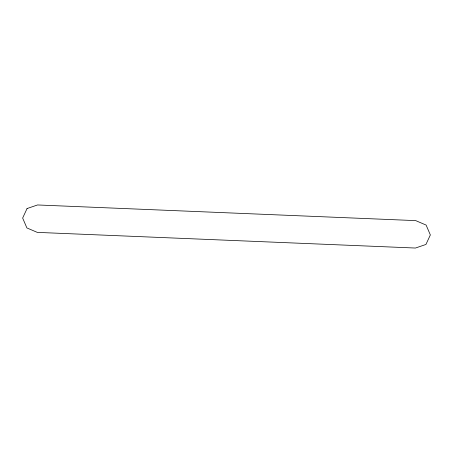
<?xml version="1.0" encoding="UTF-8"?>
<svg xmlns="http://www.w3.org/2000/svg" width="453" height="453" viewBox="0 0 453 453"><rect width="100%" height="100%" fill="white"/><g stroke="black" fill="none" stroke-linecap="round" stroke-linejoin="round"><path stroke-width="0.68" d="M27.061 208.544L22.65 218.057L26.891 227.933L37.305 232.383L415.458 248.04L425.939 244.456L430.35 234.943L426.109 225.067L415.695 220.617L37.542 204.96L27.061 208.544"/></g></svg>
